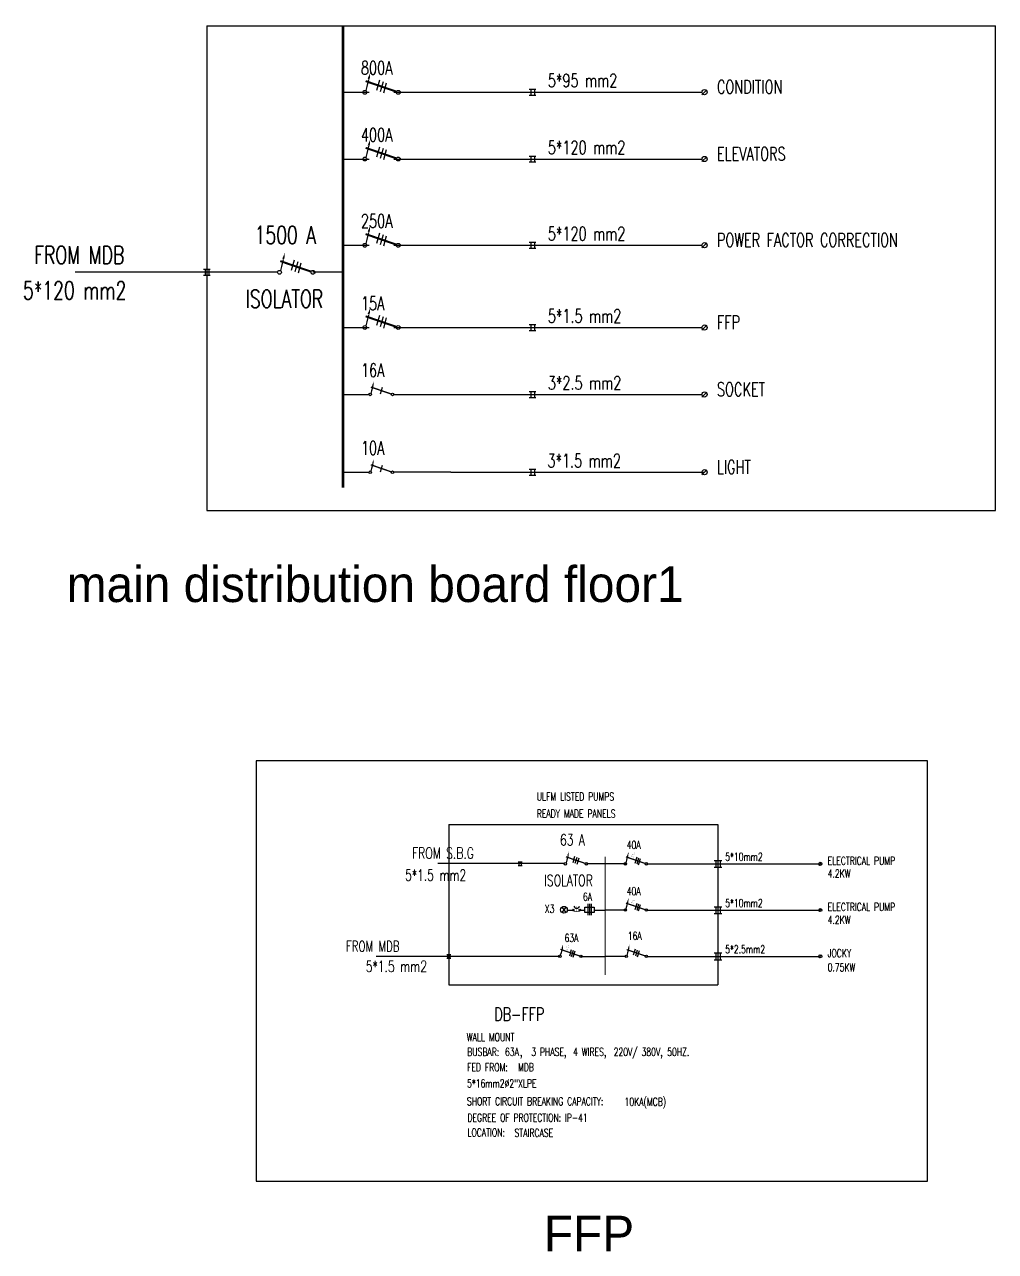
# Model space of a CAD drawing. Header units: metres. Extents: x -24 to 527, y -154 to 95.
# Drawn here: x 329.9 to 526.7, y -153.8 to 95.1 of the extents above; entities that cross this region are included whole.
import ezdxf
from ezdxf.enums import TextEntityAlignment as Align

# ---------------------------------------------------------------- set-up
doc = ezdxf.new("R2010")
doc.units = ezdxf.units.M
doc.header["$MEASUREMENT"] = 0
for name, pattern in [('DASHDOT', [1, 0.5, -0.25, 0, -0.25]), ('HIDDEN2', [4.7625, 3.175, -1.5875]), ('IHIDDEN', [0.25, 0.125, -0.125])]:
    doc.linetypes.add(name, pattern=pattern)
for name, color, linetype in [('1622', 2, 'Continuous'), ('1625', 7, 'DASHDOT'), ('AR-PUERTAS', 2, 'Continuous'), ('CONDP', 3, 'HIDDEN2'), ('CONDUITL', 1, 'IHIDDEN'), ('DB', 3, 'Continuous'), ('E-Architectural', 8, 'Continuous'), ('FIG-HUMANA', 3, 'Continuous'), ('LIGHT', 4, 'Continuous'), ('LightLines', 3, 'Continuous'), ('MDB', 3, 'Continuous')]:
    doc.layers.add(name, color=color, linetype=linetype)
doc.styles.add('Electrical', font='romans.shx', dxfattribs={"width": 0.7, "height": 20})

# ---------------------------------------------------------------- blocks, each defined once
blk = doc.blocks.new('C')
for p, q in [((-0.223, 0.2), (0.225, 0.2)), ((-0.125, 0.2), (-0.125, -0.2)), ((0.125, 0.2), (0.125, -0.2)), ((-0.223, -0.2), (0.225, -0.2))]:
    blk.add_line(p, q)
blk = doc.blocks.new('T.P. MCCB')
at = {"layer": 'LIGHT', "color": 1, "linetype": 'Continuous', "ltscale": 10}
for p, q in [((6.5, 35.1), (2.1, 36.4)), ((14.2, 33.2), (6.5, 35.1)), ((-1.3, 14.2), (9.7, 10.9)), ((0, 16.8), (10.9, 13.6)), ((1.2, 20.1), (12.1, 16.8))]:
    blk.add_line(p, q, dxfattribs=at)
for points, const_width in [([(0.8, 2.6), (12.4, 36.3)], 2.22), ([(7.1, 24.5), (12.2, 23.2), (12.9, 26.2), (16.7, 25.2), (16, 22.2), (19.4, 21.4)], 0.222)]:
    blk.add_lwpolyline(points, dxfattribs=dict(at, const_width=const_width))
for centre in [(0.2, 37.2), (0.2, 0.6)]:
    blk.add_circle(centre, 2.08, dxfattribs=at)
blk.add_solid([(14.5, 34.3), (13.9, 32), (21.2, 31.4)], dxfattribs=at)
blk = doc.blocks.new('T.P. MCB')
at = {"layer": 'LIGHT', "color": 1, "linetype": 'Continuous', "ltscale": 10}
for p, q in [((5.2, 34.1), (1, 35.3)), ((12.7, 32.2), (5.2, 34.1)), ((-1.3, 16.4), (9.3, 13.3)), ((0.2, 19.8), (10.7, 16.7)), ((1.6, 23.5), (12.2, 20.3))]:
    blk.add_line(p, q, dxfattribs=at)
at = {"layer": 'LIGHT', "color": 1, "linetype": 'Continuous', "ltscale": 10, "const_width": 2.13}
blk.add_lwpolyline([(-0.1, 3), (11, 35.4)], dxfattribs=at)
at = {"layer": 'LIGHT', "color": 1, "linetype": 'Continuous', "ltscale": 10}
for centre in [(-0.8, 36.2), (-0.8, 1.1)]:
    blk.add_circle(centre, 2, dxfattribs=at)
blk.add_solid([(13.5, 33.3), (13, 31.1), (19.9, 30.5)], dxfattribs=at)
blk = doc.blocks.new('S.P. MCB')
at = {"layer": 'LIGHT', "color": 1, "linetype": 'Continuous', "ltscale": 10}
for p, q in [((5.6, 27), (1.4, 28.2)), ((13.1, 25.1), (5.6, 27)), ((0.6, 12.7), (11.1, 9.6))]:
    blk.add_line(p, q, dxfattribs=at)
at = {"layer": 'LIGHT', "color": 1, "linetype": 'Continuous', "ltscale": 10, "const_width": 2.13}
blk.add_lwpolyline([(0.3, -4.1), (11.4, 28.2)], dxfattribs=at)
at = {"layer": 'LIGHT', "color": 1, "linetype": 'Continuous', "ltscale": 10}
for centre in [(-0.3, 29.1), (-0.3, -6)]:
    blk.add_circle(centre, 2, dxfattribs=at)
blk.add_solid([(14, 26.2), (13.4, 24), (20.4, 23.4)], dxfattribs=at)

msp = doc.modelspace()

# ---------------------------------------------------------------- linework, layer by layer
at = {"layer": '1622', "color": 3, "linetype": 'Continuous'}
for p, q in [((394.49, 81.37), (399.76, 81.37)), ((404.78, 81.37), (467.25, 81.37)), ((394.49, 67.79), (399.76, 67.79)), ((404.78, 67.79), (467.25, 67.79)), ((394.49, 50.31), (399.76, 50.31)), ((404.78, 50.31), (467.25, 50.31)), ((394.49, 33.62), (399.76, 33.62)), ((404.78, 33.62), (467.25, 33.62)), ((394.49, 20.04), (399.76, 20.04)), ((404.78, 20.04), (467.25, 20.04)), ((394.49, 4.27), (399.76, 4.27)), ((416.34, 4.27), (467.78, 4.27))]:
    msp.add_line(p, q, dxfattribs=at)
at = {"layer": '1622', "color": 1, "linetype": 'Continuous', "const_width": 0.509}
msp.add_lwpolyline([(394.49, 1.12), (394.49, 94.81)], dxfattribs=at)
at = {"layer": '1625', "color": 2, "const_width": 0.216}
msp.add_lwpolyline([(447.63, -97.67), (447.63, -73.71)], dxfattribs=at)
at = {"layer": 'CONDP', "linetype": 'Continuous', "ltscale": 8}
for p, q in [((381.23, 44.87), (340.19, 44.87)), ((394.49, 44.82), (388.38, 44.82)), ((416.34, 4.27), (404.78, 4.27)), ((439.34, -75.11), (413.68, -75.11)), ((447.63, -75.14), (443.82, -75.14))]:
    msp.add_line(p, q, dxfattribs=at)
at = {"layer": 'DB', "linetype": 'Continuous', "ltscale": 5}
for p, q in [((451.89, -75.14), (447.63, -75.14)), ((455.99, -75.14), (490.92, -75.14)), ((451.89, -84.53), (447.63, -84.53)), ((455.99, -84.53), (490.92, -84.53)), ((438.44, -93.91), (401.22, -93.91)), ((442.71, -93.91), (447.63, -93.91)), ((451.89, -93.91), (447.63, -93.91)), ((455.99, -93.91), (490.92, -93.91))]:
    msp.add_line(p, q, dxfattribs=at)
at = {"layer": 'E-Architectural'}
for p, q in [((366.91, 94.81), (366.91, -3.49)), ((366.91, 94.81), (526.74, 94.81)), ((526.74, -3.49), (526.74, 94.81)), ((366.91, -3.49), (526.74, -3.49)), ((415.91, -67.14), (415.91, -99.69)), ((415.91, -67.14), (470.5, -67.14)), ((470.5, -67.14), (470.5, -99.69)), ((415.91, -99.69), (470.5, -99.69))]:
    msp.add_line(p, q, dxfattribs=at)
at = {"layer": 'FIG-HUMANA'}
msp.add_lwpolyline([(512.99, -54.24), (376.89, -54.24), (376.89, -139.47), (512.99, -139.47)], close=True, dxfattribs=at)
at = {"layer": 'LIGHT', "color": 1, "linetype": 'Continuous', "ltscale": 3}
for p, q in [((468.21, 81.84), (467.24, 80.84)), ((468.21, 68.26), (467.24, 67.26)), ((468.21, 50.78), (467.24, 49.78)), ((468.21, 34.09), (467.24, 33.09)), ((468.21, 20.51), (467.24, 19.51)), ((468.21, 4.74), (467.24, 3.74)), ((491.5, -74.86), (490.92, -75.46)), ((491.5, -84.25), (490.92, -84.84)), ((491.5, -93.63), (490.92, -94.22))]:
    msp.add_line(p, q, dxfattribs=at)
for centre, radius in [((467.78, 81.37), 0.528), ((467.78, 67.79), 0.528), ((467.78, 50.31), 0.528), ((467.78, 33.62), 0.528), ((467.78, 20.04), 0.528), ((467.78, 4.27), 0.528), ((491.24, -75.14), 0.314), ((491.24, -84.53), 0.314), ((491.24, -93.91), 0.314)]:
    msp.add_circle(centre, radius, dxfattribs=at)
at = {"layer": 'MDB', "linetype": 'Continuous', "ltscale": 2}
for p, q in [((438.85, -83.91), (439.67, -84.99)), ((439.67, -83.91), (438.88, -84.96)), ((439.95, -84.53), (441.33, -84.53)), ((442.34, -84.53), (443.49, -84.53)), ((443.49, -84.53), (443.49, -83.9)), ((443.49, -83.9), (445.37, -83.9)), ((443.49, -85.03), (443.49, -84.53)), ((444.11, -83.27), (444.11, -85.53)), ((444.42, -83.27), (444.42, -85.53)), ((444.77, -83.29), (444.77, -85.55)), ((445.37, -83.9), (445.37, -85.03)), ((445.37, -84.53), (447.63, -84.53)), ((445.37, -85.03), (443.49, -85.03))]:
    msp.add_line(p, q, dxfattribs=at)
at = {"layer": 'MDB', "linetype": 'Continuous', "ltscale": 2, "const_width": 0.0779}
for points in [[(441.84, -84.85), (441.84, -83.76)], [(441.25, -84.85), (442.44, -84.85)]]:
    msp.add_lwpolyline(points, dxfattribs=at)
at = {"layer": 'MDB', "linetype": 'Continuous', "ltscale": 2}
for centre, radius in [((439.28, -84.45), 0.678), ((441.17, -84.51), 0.162), ((442.5, -84.51), 0.162)]:
    msp.add_circle(centre, radius, dxfattribs=at)
msp.add_arc((441.86, -83.58), 0.57, 195.1964, 344.8036, dxfattribs=at)

# ---------------------------------------------------------------- block references
at = {"layer": '1625'}
for p, xscale, yscale, zscale in [((432.92, 81.37), 3.000516263968175, 3.000516263968175, 3.000516263968175), ((432.92, 67.79), 3.000516263968175, 3.000516263968175, 3.000516263968175), ((432.92, 50.31), 3.000516263968175, 3.000516263968175, 3.000516263968175), ((366.91, 44.87), 3.000516263968175, 3.000516263968175, 3.000516263968175), ((432.92, 33.62), 3.000516263968175, 3.000516263968175, 3.000516263968175), ((432.92, 20.04), 3.000516263968175, 3.000516263968175, 3.000516263968175), ((432.92, 4.27), 3.000516263968175, 3.000516263968175, 3.000516263968175), ((470.5, -75.14), 3.463745269911759, 3.463745269911759, 3.463745269911759), ((430.39, -75.11), 1.876392672450357, 1.876392672450357, 1.876392672450357), ((470.5, -84.53), 3.463745269911759, 3.463745269911759, 3.463745269911759), ((415.91, -93.91), 1.785169467435024, 1.785169467435024, 1.785169467435024), ((470.5, -93.91), 3.463745269911759, 3.463745269911759, 3.463745269911759)]:
    msp.add_blockref('C', p, dxfattribs=dict(at, xscale=xscale, yscale=yscale, zscale=zscale))
at = {"layer": 'CONDUITL', "color": 1, "rotation": 90}
for name, p, xscale, yscale, zscale in [('T.P. MCB', (405.9, 81.47), 0.1928903312551474, 0.1928903312551474, 0.1928903312551474), ('T.P. MCB', (405.9, 67.94), 0.1928903312551474, 0.1928903312551474, 0.1928903312551474), ('T.P. MCB', (405.9, 50.45), 0.1928903312551474, 0.1928903312551474, 0.1928903312551474), ('T.P. MCB', (388.6, 44.97), 0.1928903312551474, 0.1928903312551474, 0.1928903312551474), ('T.P. MCB', (405.9, 33.77), 0.1928903312551474, 0.1928903312551474, 0.1928903312551474), ('S.P. MCB', (403.75, 20.09), 0.1285935541698629, 0.1285935541698629, 0.1285935541698629), ('S.P. MCB', (403.75, 4.31), 0.1285935541698629, 0.1285935541698629, 0.1285935541698629), ('T.P. MCB', (443.95, -75.05), 0.120625243228983, 0.120625243228983, 0.120625243228983), ('T.P. MCCB', (456.07, -75.17), 0.116901402860866, 0.1169014028596059, 0.1169014028595219), ('T.P. MCCB', (456.07, -84.55), 0.116901402860866, 0.1169014028596059, 0.1169014028595219), ('T.P. MCCB', (442.79, -93.93), 0.116901402860866, 0.1169014028596059, 0.1169014028595219), ('T.P. MCB', (456.13, -93.82), 0.1169014028600259, 0.1169014028600259, 0.1169014028600259)]:
    msp.add_blockref(name, p, dxfattribs=dict(at, xscale=xscale, yscale=yscale, zscale=zscale))

# ---------------------------------------------------------------- texts
at = {"layer": 'AR-PUERTAS', "attachment_point": 1}
for s, width, insert, char_height in [('main distribution board floor1', 210.1024, (338.47, -14.8), 7.2516), ('FFP', 23.6448, (435.19, -146.51), 7.252)]:
    msp.add_mtext_dynamic_manual_height_columns(s, width=width, gutter_width=36.26, heights=[0], dxfattribs=dict(at, insert=insert, char_height=char_height))
at = {"layer": 'LightLines', "ltscale": 8, "style": 'Electrical', "width": 0.7}
for s, height, p in [('800A', 2.729, (398.12, 84.92)), ('5*95 mm2', 2.729, (436.01, 82.35)), ('CONDITION', 2.729, (470.29, 81.06)), ('400A', 2.729, (398.12, 71.34)), ('5*120 mm2', 2.729, (436.01, 68.77)), ('ELEVATORS', 2.729, (470.29, 67.48)), ('250A', 2.729, (398.12, 53.85)), ('1500 A', 3.639, (376.58, 50.56)), ('5*120 mm2', 2.729, (436.01, 51.29)), ('POWER FACTOR CORRECTION', 2.729, (470.29, 50)), ('FROM MDB', 3.639, (331.92, 46.51)), ('5*120 mm2', 3.639, (329.61, 39.33)), ('ISOLATOR', 3.639, (374.74, 37.62)), ('15A', 2.729, (398.12, 37.17)), ('5*1.5 mm2', 2.729, (436.01, 34.6)), ('FFP', 2.729, (470.29, 33.31)), ('16A', 2.729, (398.12, 23.59)), ('3*2.5 mm2', 2.729, (436.01, 21.02)), ('SOCKET', 2.729, (470.29, 19.73)), ('10A', 2.729, (398.12, 7.82)), ('3*1.5 mm2', 2.729, (435.92, 5.25)), ('LIGHT', 2.729, (470.29, 3.96)), ('ULFM LISTED PUMPS', 1.6236, (433.76, -62.32)), ('READY MADE PANELS', 1.6236, (433.76, -65.78)), ('63 A', 2.275, (438.47, -71.43)), ('FROM S.B.G', 2.275, (408.51, -74.09)), ('5*10mm2', 1.624, (471.96, -74.52)), ('ELECTRICAL PUMP', 1.6236, (492.73, -75.33)), ('5*1.5 mm2', 2.275, (407.06, -78.58)), ('4.2KW', 1.624, (492.73, -77.94)), ('ISOLATOR', 2.275, (435.28, -79.65)), ('6A', 1.624, (443.13, -82.62)), ('X3', 1.624, (435.4, -85.08)), ('5*10mm2', 1.624, (471.96, -83.91)), ('ELECTRICAL PUMP', 1.6236, (492.73, -84.71)), ('4.2KW', 1.624, (492.73, -87.31)), ('FROM MDB', 2.165, (395.1, -92.93)), ('5*2.5mm2', 1.624, (471.96, -93.29)), ('JOCKY', 1.624, (492.73, -94.09)), ('5*1.5 mm2', 2.275, (399.1, -97.08)), ('0.75KW', 1.624, (492.73, -96.95)), ('DB-FFP', 2.706, (425.14, -107.01)), ('WALL MOUNT ', 1.6236, (419.58, -111.11)), ('BUSBAR:', 1.624, (419.67, -114.1)), ('63A', 1.624, (427.32, -114.1)), ('     ,', 1.624, (426.13, -114.1)), ('3 PHASE,', 1.624, (432.65, -114.1)), ('4 WIRES,', 1.624, (441.14, -114.1)), ('220V/', 1.624, (449.35, -114.1)), ('380V,', 1.624, (455, -114.1)), ('50HZ.', 1.624, (460.21, -114.1)), ('FED FROM:', 1.624, (419.64, -117.21)), ('MDB', 1.624, (429.97, -117.21)), ('5*16mm2%%C2"XLPE', 1.6236, (419.64, -120.5)), ('SHORT CIRCUIT BREAKING CAPACITY:', 1.6236, (419.61, -124.13)), ('10KA(MCB)', 1.624, (451.56, -124.21)), ('DEGREE OF PROTECTION: IP-41', 1.6236, (419.7, -127.44)), ('LOCATION:', 1.624, (419.7, -130.46)), ('STAIRCASE', 1.624, (429.26, -130.52))]:
    msp.add_text(s, height=height, dxfattribs=at).set_placement(p)
for s, p in [('40A', (453.41, -71.32)), ('40A', (453.41, -80.7)), ('63A', (440.81, -90.18)), ('16A', (453.61, -89.77))]:
    msp.add_text(s, height=1.624, dxfattribs=at).set_placement(p, align=Align.MIDDLE)

doc.saveas('drawing.dxf')
